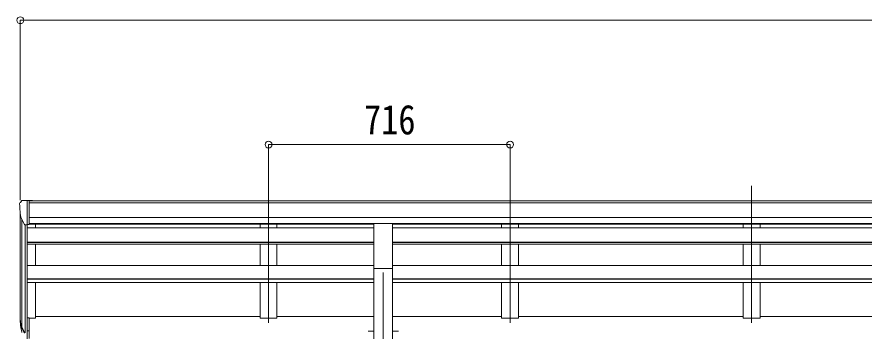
# Model space of a CAD drawing. Units: millimetres at full size. Extents: x -5590 to 5652, y -3902 to 3858.
# Drawn here: x -627 to 1885, y 1104 to 2037 of the extents above; entities that cross this region are included whole.
import ezdxf
from ezdxf.enums import TextEntityAlignment as Align

# ---------------------------------------------------------------- set-up
doc = ezdxf.new("R2010")
doc.units = ezdxf.units.MM
doc.header["$LTSCALE"] = 20
doc.header["$PDMODE"] = 32
doc.header["$PDSIZE"] = 20
for name, color, linetype, lineweight in [('0-1_本体', 7, 'Continuous', 9), ('0-8_PARTS2', 2, 'Continuous', 9), ('0-A_寸法', 6, 'Continuous', 9), ('1-1_GLASS', 4, 'Continuous', 9)]:
    doc.layers.add(name, color=color, linetype=linetype, lineweight=lineweight)
doc.styles.add('ＭＳ ゴシック', font='')
doc.styles.get('ＭＳ ゴシック').set_extended_font_data('MS Gothic')

msp = doc.modelspace()

# ---------------------------------------------------------------- linework, layer by layer
at = {"layer": '0-1_本体'}
for p, q in [((-618.81, 1482.84), (-618.81, 1482.21)), ((-611.9, 1491.65), (-615.97, 1485.84)), ((-608.81, 1492.21), (-611.14, 1492.07)), ((-608.81, 1492.21), (-590.31, 1492.21)), ((-596.81, 1419.23), (-596.81, 1492.21)), ((-590.31, 1492.21), (-580.31, 1492.13)), ((-590.31, 1420.23), (-590.31, 1492.21)), ((-580.31, 1490.61), (-580.31, 1492.13)), ((-604.44, 1421.04), (-613.71, 1437.11)), ((-596.81, 1419.23), (-602.02, 1419.55)), ((-590.31, 1420.23), (-596.81, 1420.23)), ((431.69, 1423.78), (486.69, 1423.78)), ((431.69, 1290.26), (431.69, 1423.78)), ((486.69, 1290.26), (486.69, 1423.78)), ((431.69, 1290.26), (486.69, 1290.26)), ((-596.81, 1143.26), (-596.81, 1081.38)), ((-590.31, 1143.26), (-596.81, 1143.26)), ((-590.31, 1143.26), (-590.31, 1082.2)), ((-614.42, 1117.22), (-604.26, 1098.05)), ((-603.24, 1099.3), (-613, 1117.71)), ((-590.31, 1104.95), (-596.81, 1104.95))]:
    msp.add_line(p, q, dxfattribs=at)
at = {"layer": '0-1_本体', "color": 4}
for p, q in [((-590.31, 1490.61), (4408.69, 1490.61)), ((-590.31, 1485.26), (4408.69, 1485.26)), ((-616.81, 1141.09), (-616.81, 1453.86)), ((-612.53, 1435.06), (-612.53, 1116.82)), ((-590.31, 1441.73), (4408.69, 1441.73)), ((-602.81, 1419.7), (-602.81, 1098.82)), ((-596.81, 1419.23), (-596.81, 1143.26)), ((431.69, 1410.43), (-596.81, 1410.43)), ((-590.31, 1424.06), (4408.69, 1424.06)), ((431.69, 1421.69), (-590.31, 1421.69)), ((-571.81, 1410.43), (-571.81, 1421.69)), ((94.19, 1421.62), (94.19, 1410.43)), ((144.19, 1421.62), (144.19, 1410.43)), ((486.69, 1421.69), (3331.69, 1421.69)), ((486.69, 1410.43), (3331.69, 1410.43)), ((810.19, 1421.62), (810.19, 1410.43)), ((860.19, 1421.62), (860.19, 1410.43)), ((1526.19, 1421.62), (1526.19, 1410.43)), ((1576.19, 1421.62), (1576.19, 1410.43)), ((431.69, 1368.51), (-596.81, 1368.51)), ((431.69, 1367.01), (-596.81, 1367.01)), ((431.69, 1362.81), (-596.81, 1362.81)), ((-571.81, 1299.07), (-571.81, 1362.81)), ((94.19, 1362.81), (94.19, 1299.07)), ((144.19, 1362.81), (144.19, 1299.07)), ((486.69, 1368.51), (3331.69, 1368.51)), ((486.69, 1367.01), (3331.69, 1367.01)), ((486.69, 1362.81), (3331.69, 1362.81)), ((810.19, 1362.81), (810.19, 1299.07)), ((860.19, 1362.81), (860.19, 1299.07)), ((1526.19, 1362.81), (1526.19, 1299.07)), ((1576.19, 1362.81), (1576.19, 1299.07)), ((431.68, 1299.07), (-596.81, 1299.07)), ((431.69, 1294.75), (431.69, 977.96)), ((486.69, 977.96), (486.69, 1294.75)), ((486.7, 1299.07), (3331.7, 1299.07)), ((431.69, 1259.63), (-596.81, 1259.63)), ((431.69, 1258.16), (-596.81, 1258.16)), ((486.69, 1259.63), (3331.69, 1259.63)), ((486.69, 1258.16), (3331.69, 1258.16)), ((431.69, 1248.9), (-596.81, 1248.9)), ((-571.81, 1142.43), (-571.81, 1248.9)), ((94.19, 1248.9), (94.19, 1142.41)), ((144.19, 1248.9), (144.19, 1142.41)), ((486.69, 1248.9), (3331.69, 1248.9)), ((810.19, 1248.9), (810.19, 1142.41)), ((860.19, 1248.9), (860.19, 1142.41)), ((1526.19, 1248.9), (1526.19, 1142.41)), ((1576.19, 1248.9), (1576.19, 1142.41)), ((-590.31, 1142.43), (-571.81, 1142.43)), ((-571.81, 1147.23), (94.19, 1147.23)), ((94.19, 1142.41), (144.19, 1142.41)), ((144.19, 1147.23), (431.69, 1147.23)), ((486.69, 1147.23), (810.19, 1147.23)), ((810.19, 1142.41), (860.19, 1142.41)), ((860.19, 1147.23), (1526.19, 1147.23)), ((1526.19, 1142.41), (1576.19, 1142.41)), ((1576.19, 1147.23), (2242.19, 1147.23))]:
    msp.add_line(p, q, dxfattribs=at)
at = {"layer": '0-1_本体'}
for centre, radius, start, end in [((-615.81, 1482.84), 3, 93, 180), ((-416.81, 1482.21), 202, 180, 192.90261), ((-611.08, 1491.07), 1, 93.5, 145), ((-601.84, 1422.54), 3, 210, 266.5), ((-528.15, 1139.39), 89.07, 174.49576, 194.41188), ((-528.86, 1143.67), 88.05, 177.22392, 197.21071), ((-483.59, 1136.44), 133.22, 183.27987, 195.71302)]:
    msp.add_arc(centre, radius, start, end, dxfattribs=at)
at = {"layer": '0-8_PARTS2'}
for p, q in [((119.19, 1535.54), (119.19, 1128.75)), ((835.19, 1535.54), (835.19, 1128.75)), ((1551.19, 1535.54), (1551.19, 1128.75)), ((459.19, 1277.96), (459.19, -1472.04))]:
    msp.add_line(p, q, dxfattribs=at)
at = {"layer": '0-A_寸法'}
for p, q in [((-616.81, 2026.78), (-616.81, 1493.35)), ((-616.81, 2026.78), (4435.19, 2026.78)), ((119.19, 1657.77), (119.19, 1495.28)), ((119.19, 1657.77), (835.19, 1657.77)), ((835.19, 1657.77), (835.19, 1495.28))]:
    msp.add_line(p, q, dxfattribs=at)
for p in [(-616.81, 2026.78), (119.19, 1657.77), (835.19, 1657.77)]:
    msp.add_point(p, dxfattribs=at)
at = {"layer": '1-1_GLASS'}
for p, q in [((414.19, 1104.42), (431.69, 1104.42)), ((486.69, 1104.42), (504.19, 1104.42))]:
    msp.add_line(p, q, dxfattribs=at)

# ---------------------------------------------------------------- texts
at = {"layer": '0-A_寸法', "color": 7, "style": 'ＭＳ ゴシック', "width": 0.85}
msp.add_text('716', height=87.98, dxfattribs=at).set_placement((402.19, 1661.77), align=Align.BOTTOM_LEFT)

doc.saveas('drawing.dxf')
